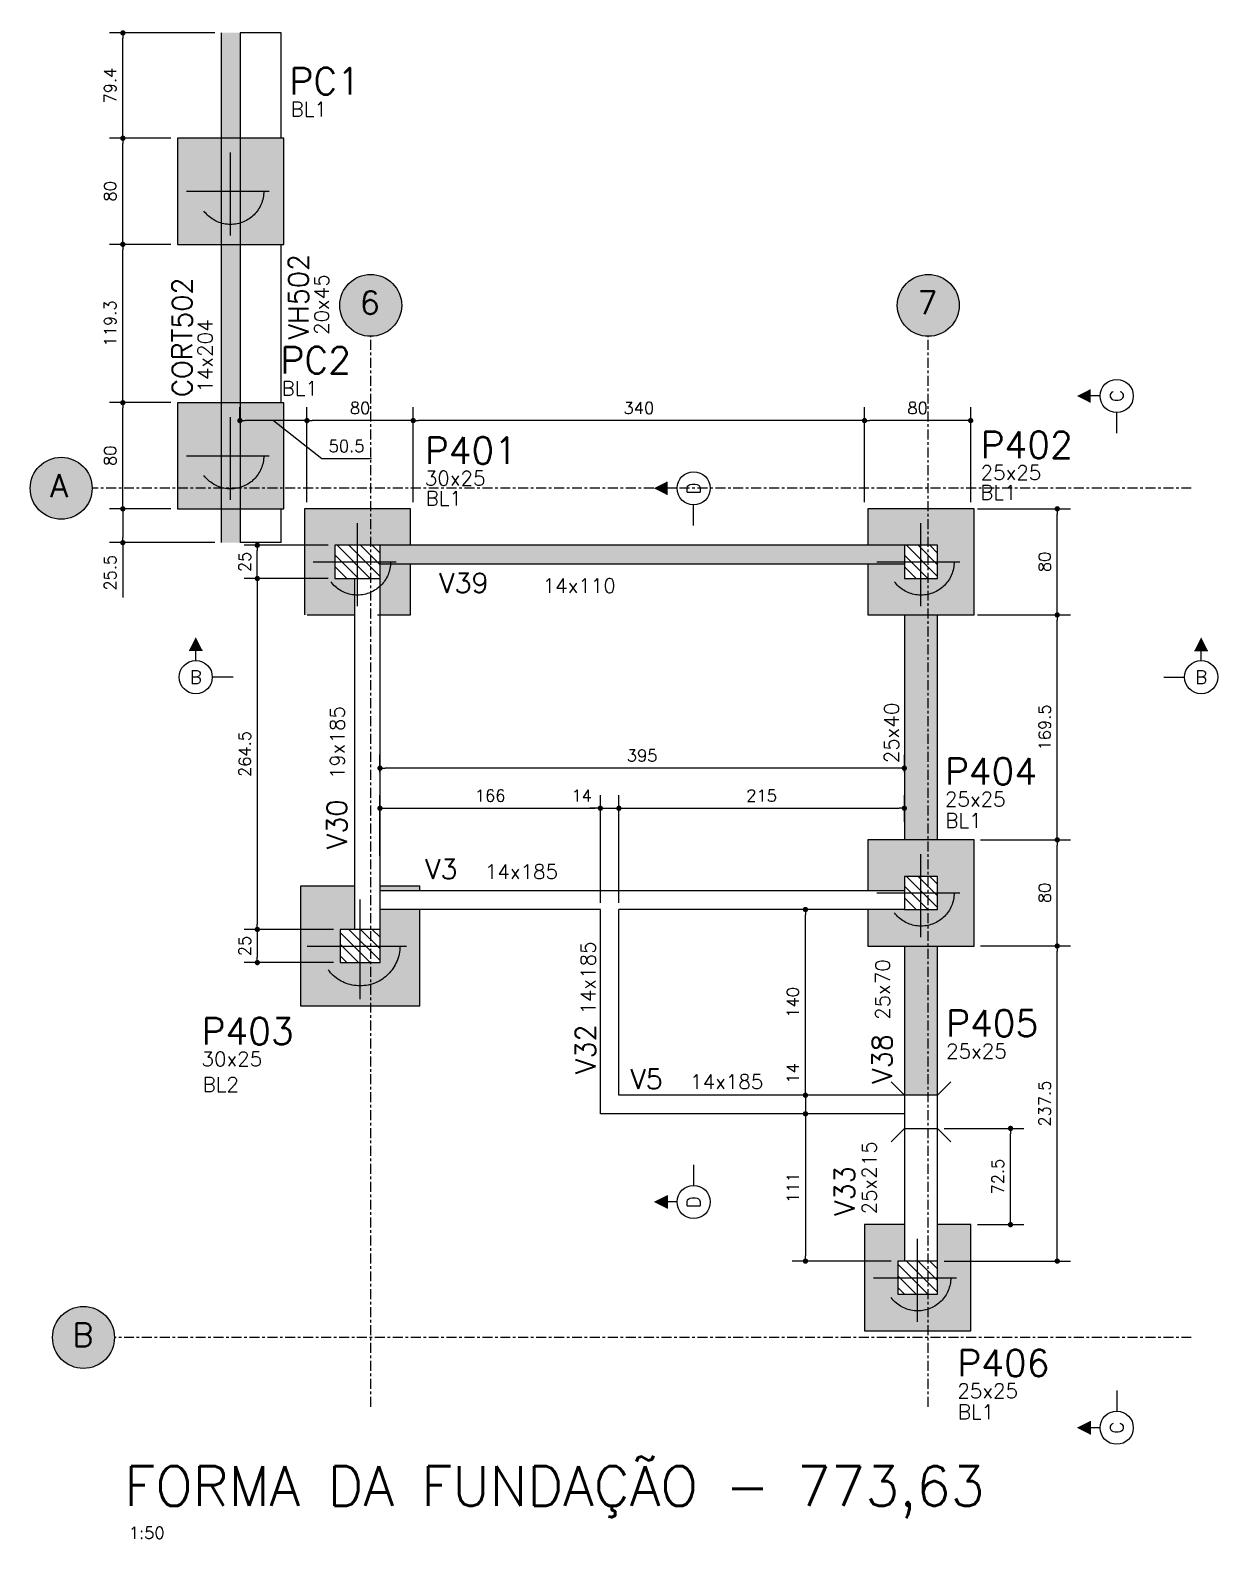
# Model space of a CAD drawing. Extents: x -39962 to 11287, y 23324 to 41277.
# Drawn here: x 10392 to 11287, y 24288 to 25425 of the extents above; entities that cross this region are included whole.
import ezdxf
from ezdxf.enums import TextEntityAlignment as Align

# ---------------------------------------------------------------- set-up
doc = ezdxf.new("R2010")
doc.units = 0
doc.header["$LTSCALE"] = 25
doc.header["$MEASUREMENT"] = 0
doc.linetypes.add('AXES', pattern=[0.54, 0.3, -0.08, 0.08, -0.08])
doc.linetypes.add('ESTILO_TQS_0002', pattern=[0.4, 0.1, -0.3])
doc.layers.get('0').update_dxf_attribs({"linetype": 'CONTINUOUS'})
doc.layers.get('Defpoints').update_dxf_attribs({"linetype": 'CONTINUOUS'})
for name, color, linetype in [('228', 2, 'CONTINUOUS'), ('BLOCO', 3, 'CONTINUOUS'), ('COTA', 1, 'CONTINUOUS'), ('EIXOS', 1, 'AXES'), ('ESTACA', 1, 'ESTILO_TQS_0002'), ('H2', 252, 'CONTINUOUS'), ('H3', 253, 'CONTINUOUS'), ('H4', 254, 'CONTINUOUS'), ('H5', 1, 'CONTINUOUS'), ('IND-EIXOS', 2, 'CONTINUOUS'), ('Linha_media', 4, 'CONTINUOUS'), ('ORELHA', 1, 'CONTINUOUS'), ('P-D', 2, 'CONTINUOUS'), ('P-N', 5, 'CONTINUOUS'), ('PENA_3', 3, 'CONTINUOUS'), ('PENA_5', 5, 'CONTINUOUS'), ('PIL-N', 4, 'CONTINUOUS'), ('T1', 2, 'CONTINUOUS'), ('T4', 6, 'CONTINUOUS'), ('TEXT-EIXOS', 3, 'CONTINUOUS'), ('VIG-D', 2, 'CONTINUOUS'), ('VIG-N', 4, 'CONTINUOUS'), ('VIGA', 3, 'CONTINUOUS')]:
    doc.layers.add(name, color=color, linetype=linetype)
doc.styles.add('COTA', font='romans.shx')
doc.styles.add('ROMANS', font='ROMANS')
doc.styles.get("Standard").update_dxf_attribs({"font": 'ROMANS.SHX'})
doc.styles.add('Texto1', font='romans.shx', dxfattribs={"height": 9})
doc.styles.add('Texto4', font='romans.shx', dxfattribs={"height": 30})
doc.dimstyles.new('forma', dxfattribs={"dimscale": 5, "dimtxt": 1.8, "dimasz": 0.8, "dimexe": 2, "dimexo": 1, "dimgap": 1, "dimtad": 1, "dimdec": 1, "dimzin": 9, "dimdsep": 46, "dimtxsty": 'COTA', "dimblk1": 'DOT', "dimblk2": 'DOT', "dimsah": 1, "dimcen": 0, "dimdle": 1, "dimclrd": 256, "dimclre": 256, "dimclrt": 2, "dimadec": 0, "dimazin": 0, "dimtfac": 1, "dimtdec": 0, "dimtmove": 0, "dimatfit": 3, "dimfxl": 1, "dimtolj": 1, "dimtzin": 0, "dimarcsym": 0})

# ---------------------------------------------------------------- blocks, each defined once
blk = doc.blocks.new('_EST50')
at = {"layer": 'ESTACA', "linetype": 'ESTILO_TQS_0002'}
for p, q in [((0, -1.333), (0, 1.333)), ((-1.333, 0), (1.333, 0))]:
    blk.add_line(p, q, dxfattribs=at)
blk.add_circle((0, 0), 1, dxfattribs=at)
blk = doc.blocks.new('_Dot')
at = {"color": 0, "linetype": 'ByBlock', "lineweight": -2}
blk.add_line((-0.5, 0), (-1, 0), dxfattribs=at)
at = {"color": 0, "linetype": 'ByBlock', "const_width": 0.5}
blk.add_lwpolyline([(-0.25, 0, 1), (0.25, 0, 1)], format="xyb", close=True, dxfattribs=at)
blk = doc.blocks.new('*D210')
at = {"layer": 'COTA', "lineweight": -2, "transparency": 16777216}
for p, q in [((11108, 24734.6), (11175.7, 24734.6)), ((11165.7, 24501.1), (11165.7, 24730.6)), ((11080.5, 24497.1), (11175.7, 24497.1))]:
    blk.add_line(p, q, dxfattribs=at)
at = {"layer": 'Defpoints', "color": 0, "transparency": 16777216}
for p in [(11103, 24734.6), (11165.7, 24734.6), (11075.5, 24497.1)]:
    blk.add_point(p, dxfattribs=at)
at = {"layer": 'COTA', "lineweight": -2, "transparency": 16777216, "xscale": 4, "yscale": 4, "zscale": 4}
for p, rotation in [((11165.7, 24734.6), 90), ((11165.7, 24497.1), 270)]:
    blk.add_blockref('_Dot', p, dxfattribs=dict(at, rotation=rotation))
at = {"layer": 'COTA', "color": 2, "transparency": 16777216, "insert": (11156.2, 24615.8), "char_height": 9, "attachment_point": 5, "rotation": 90, "style": 'COTA'}
blk.add_mtext('\\A1;237.5 ', dxfattribs=at)
blk = doc.blocks.new('*D211')
at = {"layer": 'COTA', "lineweight": -2, "transparency": 16777216}
for p, q in [((11108, 24814.6), (11175.7, 24814.6)), ((11165.7, 24738.6), (11165.7, 24810.6)), ((11108, 24734.6), (11175.7, 24734.6))]:
    blk.add_line(p, q, dxfattribs=at)
at = {"layer": 'Defpoints', "color": 0, "transparency": 16777216}
for p in [(11103, 24814.6), (11165.7, 24814.6), (11103, 24734.6)]:
    blk.add_point(p, dxfattribs=at)
at = {"layer": 'COTA', "lineweight": -2, "transparency": 16777216, "xscale": 4, "yscale": 4, "zscale": 4}
for p, rotation in [((11165.7, 24814.6), 90), ((11165.7, 24734.6), 270)]:
    blk.add_blockref('_Dot', p, dxfattribs=dict(at, rotation=rotation))
at = {"layer": 'COTA', "color": 2, "transparency": 16777216, "insert": (11156.2, 24774.6), "char_height": 9, "attachment_point": 5, "rotation": 90, "style": 'COTA'}
blk.add_mtext('\\A1;80 ', dxfattribs=at)
blk = doc.blocks.new('*D212')
at = {"layer": 'COTA', "lineweight": -2, "transparency": 16777216}
for p, q in [((11105.5, 24984.1), (11175.7, 24984.1)), ((11165.7, 24818.6), (11165.7, 24980.1)), ((11108, 24814.6), (11175.7, 24814.6))]:
    blk.add_line(p, q, dxfattribs=at)
at = {"layer": 'Defpoints', "color": 0, "transparency": 16777216}
for p in [(11100.5, 24984.1), (11165.7, 24984.1), (11103, 24814.6)]:
    blk.add_point(p, dxfattribs=at)
at = {"layer": 'COTA', "lineweight": -2, "transparency": 16777216, "xscale": 4, "yscale": 4, "zscale": 4}
for p, rotation in [((11165.7, 24984.1), 90), ((11165.7, 24814.6), 270)]:
    blk.add_blockref('_Dot', p, dxfattribs=dict(at, rotation=rotation))
at = {"layer": 'COTA', "color": 2, "transparency": 16777216, "insert": (11156.2, 24899.3), "char_height": 9, "attachment_point": 5, "rotation": 90, "style": 'COTA'}
blk.add_mtext('\\A1;169.5 ', dxfattribs=at)
blk = doc.blocks.new('*D213')
at = {"layer": 'COTA', "lineweight": -2, "transparency": 16777216}
for p, q in [((11105.5, 25064.1), (11175.7, 25064.1)), ((11165.7, 24988.1), (11165.7, 25060.1)), ((11105.5, 24984.1), (11175.7, 24984.1))]:
    blk.add_line(p, q, dxfattribs=at)
at = {"layer": 'Defpoints', "color": 0, "transparency": 16777216}
for p in [(11100.5, 25064.1), (11165.7, 25064.1), (11100.5, 24984.1)]:
    blk.add_point(p, dxfattribs=at)
at = {"layer": 'COTA', "lineweight": -2, "transparency": 16777216, "xscale": 4, "yscale": 4, "zscale": 4}
for p, rotation in [((11165.7, 25064.1), 90), ((11165.7, 24984.1), 270)]:
    blk.add_blockref('_Dot', p, dxfattribs=dict(at, rotation=rotation))
at = {"layer": 'COTA', "color": 2, "transparency": 16777216, "insert": (11156.2, 25024.1), "char_height": 9, "attachment_point": 5, "rotation": 90, "style": 'COTA'}
blk.add_mtext('\\A1;80 ', dxfattribs=at)
blk = doc.blocks.new('*D214')
at = {"layer": 'COTA', "lineweight": -2, "transparency": 16777216}
for p, q in [((11020.5, 25069.1), (11020.5, 25140.6)), ((11100.5, 25069.1), (11100.5, 25140.6)), ((11096.5, 25130.6), (11024.5, 25130.6))]:
    blk.add_line(p, q, dxfattribs=at)
at = {"layer": 'Defpoints', "color": 0, "transparency": 16777216}
for p in [(11020.5, 25130.6), (11020.5, 25064.1), (11100.5, 25064.1)]:
    blk.add_point(p, dxfattribs=at)
at = {"layer": 'COTA', "lineweight": -2, "transparency": 16777216, "xscale": 4, "yscale": 4, "zscale": 4, "rotation": 180}
blk.add_blockref('_Dot', (11020.5, 25130.6), dxfattribs=at)
at = {"layer": 'COTA', "lineweight": -2, "transparency": 16777216, "xscale": 4, "yscale": 4, "zscale": 4}
blk.add_blockref('_Dot', (11100.5, 25130.6), dxfattribs=at)
at = {"layer": 'COTA', "color": 2, "transparency": 16777216, "insert": (11060.5, 25140.1), "char_height": 9, "attachment_point": 5, "style": 'COTA'}
blk.add_mtext('\\A1;80 ', dxfattribs=at)
blk = doc.blocks.new('_EST60')
at = {"layer": 'ESTACA', "linetype": 'ESTILO_TQS_0002'}
for p, q in [((0, -1.333), (0, 1.333)), ((-1.333, 0), (1.333, 0))]:
    blk.add_line(p, q, dxfattribs=at)
blk.add_circle((0, 0), 1, dxfattribs=at)
blk = doc.blocks.new('seção_esq')
at = {"layer": 'Linha_media'}
for p, q in [((1, 4), (-1, 4)), ((0, 2.5), (0, 4)), ((5.62, 0), (2.5, 0))]:
    blk.add_line(p, q, dxfattribs=at)
blk.add_circle((0, 0), 2.5, dxfattribs=at)
blk.add_solid([(1, 4), (0, 6), (-1, 4)], dxfattribs=at)
blk = doc.blocks.new('seção_dir')
at = {"layer": 'Linha_media'}
for p, q in [((-1, 4), (1, 4)), ((0, 2.5), (0, 4)), ((-5.62, 0), (-2.5, 0))]:
    blk.add_line(p, q, dxfattribs=at)
blk.add_circle((0, 0), 2.5, dxfattribs=at)
blk.add_solid([(-1, 4), (0, 6), (1, 4)], dxfattribs=at)
blk = doc.blocks.new('atrib_seção')
at = {"layer": 'Linha_media', "style": 'ROMANS'}
blk.add_attdef('X', text='', height=2, dxfattribs=at).set_placement((0, 0), align=Align.MIDDLE)
blk = doc.blocks.new('*D26')
at = {"layer": 'COTA', "lineweight": -2, "transparency": 16777216}
for p, q in [((10680.5, 25069.1), (10680.5, 25140.6)), ((11020.5, 25069.1), (11020.5, 25140.6)), ((11016.5, 25130.6), (10684.5, 25130.6))]:
    blk.add_line(p, q, dxfattribs=at)
at = {"layer": 'Defpoints', "color": 0, "transparency": 16777216}
for p in [(10680.5, 25130.6), (10680.5, 25064.1), (11020.5, 25064.1)]:
    blk.add_point(p, dxfattribs=at)
at = {"layer": 'COTA', "lineweight": -2, "transparency": 16777216, "xscale": 4, "yscale": 4, "zscale": 4, "rotation": 180}
blk.add_blockref('_Dot', (10680.5, 25130.6), dxfattribs=at)
at = {"layer": 'COTA', "lineweight": -2, "transparency": 16777216, "xscale": 4, "yscale": 4, "zscale": 4}
blk.add_blockref('_Dot', (11020.5, 25130.6), dxfattribs=at)
at = {"layer": 'COTA', "color": 2, "transparency": 16777216, "insert": (10850.5, 25140.1), "char_height": 9, "attachment_point": 5, "style": 'COTA'}
blk.add_mtext('\\A1;340 ', dxfattribs=at)
blk = doc.blocks.new('*D27')
at = {"layer": 'COTA', "lineweight": -2, "transparency": 16777216}
for p, q in [((10600.5, 25069.1), (10600.5, 25140.6)), ((10680.5, 25069.1), (10680.5, 25140.6)), ((10676.5, 25130.6), (10604.5, 25130.6))]:
    blk.add_line(p, q, dxfattribs=at)
at = {"layer": 'Defpoints', "color": 0, "transparency": 16777216}
for p in [(10600.5, 25130.6), (10600.5, 25064.1), (10680.5, 25064.1)]:
    blk.add_point(p, dxfattribs=at)
at = {"layer": 'COTA', "lineweight": -2, "transparency": 16777216, "xscale": 4, "yscale": 4, "zscale": 4, "rotation": 180}
blk.add_blockref('_Dot', (10600.5, 25130.6), dxfattribs=at)
at = {"layer": 'COTA', "lineweight": -2, "transparency": 16777216, "xscale": 4, "yscale": 4, "zscale": 4}
blk.add_blockref('_Dot', (10680.5, 25130.6), dxfattribs=at)
at = {"layer": 'COTA', "color": 2, "transparency": 16777216, "insert": (10640.5, 25140.1), "char_height": 9, "attachment_point": 5, "style": 'COTA'}
blk.add_mtext('\\A1;80 ', dxfattribs=at)
blk = doc.blocks.new('*D28')
at = {"layer": 'COTA', "lineweight": -2, "transparency": 16777216}
for p, q in [((11080.5, 24597.1), (11140.5, 24597.1)), ((11130.5, 24528.6), (11130.5, 24593.1)), ((11105.5, 24524.6), (11140.5, 24524.6))]:
    blk.add_line(p, q, dxfattribs=at)
at = {"layer": 'Defpoints', "color": 0, "transparency": 16777216}
for p in [(11075.5, 24597.1), (11130.5, 24597.1), (11100.5, 24524.6)]:
    blk.add_point(p, dxfattribs=at)
at = {"layer": 'COTA', "lineweight": -2, "transparency": 16777216, "xscale": 4, "yscale": 4, "zscale": 4}
for p, rotation in [((11130.5, 24597.1), 90), ((11130.5, 24524.6), 270)]:
    blk.add_blockref('_Dot', p, dxfattribs=dict(at, rotation=rotation))
at = {"layer": 'COTA', "color": 2, "transparency": 16777216, "insert": (11121, 24560.8), "char_height": 9, "attachment_point": 5, "rotation": 90, "style": 'COTA'}
blk.add_mtext('\\A1;72.5 ', dxfattribs=at)
blk = doc.blocks.new('*D29')
at = {"layer": 'COTA', "lineweight": -2, "transparency": 16777216}
for p, q in [((10616.5, 25011.6), (10553.1, 25011.6)), ((10563.1, 25007.6), (10563.1, 24751.1)), ((10620.5, 24747.1), (10553.1, 24747.1))]:
    blk.add_line(p, q, dxfattribs=at)
at = {"layer": 'Defpoints', "color": 0, "transparency": 16777216}
for p in [(10621.5, 25011.6), (10563.1, 24747.1), (10625.5, 24747.1)]:
    blk.add_point(p, dxfattribs=at)
at = {"layer": 'COTA', "lineweight": -2, "transparency": 16777216, "xscale": 4, "yscale": 4, "zscale": 4}
for p, rotation in [((10563.1, 25011.6), 90), ((10563.1, 24747.1), 270)]:
    blk.add_blockref('_Dot', p, dxfattribs=dict(at, rotation=rotation))
at = {"layer": 'COTA', "color": 2, "transparency": 16777216, "insert": (10553.6, 24879.3), "char_height": 9, "attachment_point": 5, "rotation": 90, "style": 'COTA'}
blk.add_mtext('\\A1;264.5 ', dxfattribs=at)
blk = doc.blocks.new('*D30')
at = {"layer": 'COTA', "lineweight": -2, "transparency": 16777216}
for p, q in [((10620.5, 24747.1), (10553.1, 24747.1)), ((10563.1, 24743.1), (10563.1, 24726.1)), ((10620.5, 24722.1), (10553.1, 24722.1))]:
    blk.add_line(p, q, dxfattribs=at)
at = {"layer": 'Defpoints', "color": 0, "transparency": 16777216}
for p in [(10625.5, 24747.1), (10563.1, 24722.1), (10625.5, 24722.1)]:
    blk.add_point(p, dxfattribs=at)
at = {"layer": 'COTA', "lineweight": -2, "transparency": 16777216, "xscale": 4, "yscale": 4, "zscale": 4}
for p, rotation in [((10563.1, 24747.1), 90), ((10563.1, 24722.1), 270)]:
    blk.add_blockref('_Dot', p, dxfattribs=dict(at, rotation=rotation))
at = {"layer": 'COTA', "color": 2, "transparency": 16777216, "insert": (10553.6, 24734.6), "char_height": 9, "attachment_point": 5, "rotation": 90, "style": 'COTA'}
blk.add_mtext('\\A1;25 ', dxfattribs=at)
blk = doc.blocks.new('*D31')
at = {"layer": 'COTA', "lineweight": -2, "transparency": 16777216}
for p, q in [((10655.5, 24802.5), (10655.5, 24848.4)), ((10821.5, 24767.1), (10821.5, 24848.4)), ((10659.5, 24838.4), (10817.5, 24838.4))]:
    blk.add_line(p, q, dxfattribs=at)
at = {"layer": 'Defpoints', "color": 0, "transparency": 16777216}
for p in [(10821.5, 24838.4), (10655.5, 24797.5), (10821.5, 24762.1)]:
    blk.add_point(p, dxfattribs=at)
at = {"layer": 'COTA', "lineweight": -2, "transparency": 16777216, "xscale": 4, "yscale": 4, "zscale": 4, "rotation": 180}
blk.add_blockref('_Dot', (10655.5, 24838.4), dxfattribs=at)
at = {"layer": 'COTA', "lineweight": -2, "transparency": 16777216, "xscale": 4, "yscale": 4, "zscale": 4}
blk.add_blockref('_Dot', (10821.5, 24838.4), dxfattribs=at)
at = {"layer": 'COTA', "color": 2, "transparency": 16777216, "insert": (10738.5, 24847.9), "char_height": 9, "attachment_point": 5, "style": 'COTA'}
blk.add_mtext('\\A1;166 ', dxfattribs=at)
blk = doc.blocks.new('*D32')
at = {"layer": 'COTA', "lineweight": -2, "transparency": 16777216}
for p, q in [((10821.5, 24767.1), (10821.5, 24848.4)), ((10835.5, 24767.1), (10835.5, 24848.4)), ((10817.5, 24838.4), (10813.5, 24838.4)), ((10821.5, 24838.4), (10835.5, 24838.4)), ((10839.5, 24838.4), (10843.5, 24838.4))]:
    blk.add_line(p, q, dxfattribs=at)
at = {"layer": 'Defpoints', "color": 0, "transparency": 16777216}
for p in [(10835.5, 24838.4), (10821.5, 24762.1), (10835.5, 24762.1)]:
    blk.add_point(p, dxfattribs=at)
at = {"layer": 'COTA', "lineweight": -2, "transparency": 16777216, "xscale": 4, "yscale": 4, "zscale": 4}
blk.add_blockref('_Dot', (10821.5, 24838.4), dxfattribs=at)
at = {"layer": 'COTA', "lineweight": -2, "transparency": 16777216, "xscale": 4, "yscale": 4, "zscale": 4, "rotation": 180}
blk.add_blockref('_Dot', (10835.5, 24838.4), dxfattribs=at)
at = {"layer": 'COTA', "color": 2, "transparency": 16777216, "insert": (10807.4, 24847.9), "char_height": 9, "attachment_point": 5, "style": 'COTA'}
blk.add_mtext('\\A1;14 ', dxfattribs=at)
blk = doc.blocks.new('*D33')
at = {"layer": 'COTA', "lineweight": -2, "transparency": 16777216}
for p, q in [((10835.5, 24767.1), (10835.5, 24848.4)), ((11050.5, 24828.1), (11050.5, 24848.4)), ((10839.5, 24838.4), (11046.5, 24838.4))]:
    blk.add_line(p, q, dxfattribs=at)
at = {"layer": 'Defpoints', "color": 0, "transparency": 16777216}
for p in [(11050.5, 24838.4), (11050.5, 24823.1), (10835.5, 24762.1)]:
    blk.add_point(p, dxfattribs=at)
at = {"layer": 'COTA', "lineweight": -2, "transparency": 16777216, "xscale": 4, "yscale": 4, "zscale": 4, "rotation": 180}
blk.add_blockref('_Dot', (10835.5, 24838.4), dxfattribs=at)
at = {"layer": 'COTA', "lineweight": -2, "transparency": 16777216, "xscale": 4, "yscale": 4, "zscale": 4}
blk.add_blockref('_Dot', (11050.5, 24838.4), dxfattribs=at)
at = {"layer": 'COTA', "color": 2, "transparency": 16777216, "insert": (10943, 24847.9), "char_height": 9, "attachment_point": 5, "style": 'COTA'}
blk.add_mtext('\\A1;215 ', dxfattribs=at)
blk = doc.blocks.new('*D34')
at = {"layer": 'COTA', "lineweight": -2, "transparency": 16777216}
for p, q in [((10655.5, 24865.5), (10655.5, 24878.6)), ((11046.5, 24868.6), (10659.5, 24868.6)), ((11050.5, 24865.5), (11050.5, 24878.6))]:
    blk.add_line(p, q, dxfattribs=at)
at = {"layer": 'Defpoints', "color": 0, "transparency": 16777216}
for p in [(10655.5, 24868.6), (10655.5, 24860.5), (11050.5, 24860.5)]:
    blk.add_point(p, dxfattribs=at)
at = {"layer": 'COTA', "lineweight": -2, "transparency": 16777216, "xscale": 4, "yscale": 4, "zscale": 4, "rotation": 180}
blk.add_blockref('_Dot', (10655.5, 24868.6), dxfattribs=at)
at = {"layer": 'COTA', "lineweight": -2, "transparency": 16777216, "xscale": 4, "yscale": 4, "zscale": 4}
blk.add_blockref('_Dot', (11050.5, 24868.6), dxfattribs=at)
at = {"layer": 'COTA', "color": 2, "transparency": 16777216, "insert": (10853, 24878.1), "char_height": 9, "attachment_point": 5, "style": 'COTA'}
blk.add_mtext('\\A1;395 ', dxfattribs=at)
blk = doc.blocks.new('*D48')
at = {"layer": 'COTA', "lineweight": -2, "transparency": 16777216}
for p, q in [((10616.5, 25036.6), (10553.1, 25036.6)), ((10563.1, 25015.6), (10563.1, 25032.6)), ((10616.5, 25011.6), (10553.1, 25011.6))]:
    blk.add_line(p, q, dxfattribs=at)
at = {"layer": 'Defpoints', "color": 0, "transparency": 16777216}
for p in [(10563.1, 25036.6), (10621.5, 25036.6), (10621.5, 25011.6)]:
    blk.add_point(p, dxfattribs=at)
at = {"layer": 'COTA', "lineweight": -2, "transparency": 16777216, "xscale": 4, "yscale": 4, "zscale": 4}
for p, rotation in [((10563.1, 25036.6), 90), ((10563.1, 25011.6), 270)]:
    blk.add_blockref('_Dot', p, dxfattribs=dict(at, rotation=rotation))
at = {"layer": 'COTA', "color": 2, "transparency": 16777216, "insert": (10553.6, 25024.1), "char_height": 9, "attachment_point": 5, "rotation": 90, "style": 'COTA'}
blk.add_mtext('\\A1;25 ', dxfattribs=at)
blk = doc.blocks.new('*D49')
at = {"layer": 'COTA', "lineweight": -2, "transparency": 16777216}
for p, q in [((10972.3, 24762.1), (10966, 24762.1)), ((10976, 24626.1), (10976, 24758.1)), ((10972.3, 24622.1), (10966, 24622.1))]:
    blk.add_line(p, q, dxfattribs=at)
at = {"layer": 'Defpoints', "color": 0, "transparency": 16777216}
for p in [(10976, 24762.1), (10977.3, 24762.1), (10977.3, 24622.1)]:
    blk.add_point(p, dxfattribs=at)
at = {"layer": 'COTA', "lineweight": -2, "transparency": 16777216, "xscale": 4, "yscale": 4, "zscale": 4}
for p, rotation in [((10976, 24762.1), 90), ((10976, 24622.1), 270)]:
    blk.add_blockref('_Dot', p, dxfattribs=dict(at, rotation=rotation))
at = {"layer": 'COTA', "color": 2, "transparency": 16777216, "insert": (10966.5, 24692.1), "char_height": 9, "attachment_point": 5, "rotation": 90, "style": 'COTA'}
blk.add_mtext('\\A1;140 ', dxfattribs=at)
blk = doc.blocks.new('*D50')
at = {"layer": 'COTA', "lineweight": -2, "transparency": 16777216}
for p, q in [((10976, 24626.1), (10976, 24630.1)), ((10972.3, 24622.1), (10966, 24622.1)), ((10976, 24622.1), (10976, 24608.1)), ((10979.4, 24608.1), (10966, 24608.1)), ((10976, 24604.1), (10976, 24600.1))]:
    blk.add_line(p, q, dxfattribs=at)
at = {"layer": 'Defpoints', "color": 0, "transparency": 16777216}
for p in [(10977.3, 24622.1), (10976, 24608.1), (10984.4, 24608.1)]:
    blk.add_point(p, dxfattribs=at)
at = {"layer": 'COTA', "lineweight": -2, "transparency": 16777216, "xscale": 4, "yscale": 4, "zscale": 4}
for p, rotation in [((10976, 24622.1), 270), ((10976, 24608.1), 90)]:
    blk.add_blockref('_Dot', p, dxfattribs=dict(at, rotation=rotation))
at = {"layer": 'COTA', "color": 2, "transparency": 16777216, "insert": (10966.5, 24638.7), "char_height": 9, "attachment_point": 5, "rotation": 90, "style": 'COTA'}
blk.add_mtext('\\A1;14 ', dxfattribs=at)
blk = doc.blocks.new('*D51')
at = {"layer": 'COTA', "lineweight": -2, "transparency": 16777216}
for p, q in [((10979.4, 24608.1), (10966, 24608.1)), ((10976, 24604.1), (10976, 24501.1)), ((11040.5, 24497.1), (10966, 24497.1))]:
    blk.add_line(p, q, dxfattribs=at)
at = {"layer": 'Defpoints', "color": 0, "transparency": 16777216}
for p in [(10984.4, 24608.1), (10976, 24497.1), (11045.5, 24497.1)]:
    blk.add_point(p, dxfattribs=at)
at = {"layer": 'COTA', "lineweight": -2, "transparency": 16777216, "xscale": 4, "yscale": 4, "zscale": 4}
for p, rotation in [((10976, 24608.1), 90), ((10976, 24497.1), 270)]:
    blk.add_blockref('_Dot', p, dxfattribs=dict(at, rotation=rotation))
at = {"layer": 'COTA', "color": 2, "transparency": 16777216, "insert": (10966.5, 24552.6), "char_height": 9, "attachment_point": 5, "rotation": 90, "style": 'COTA'}
blk.add_mtext('\\A1;111 ', dxfattribs=at)
blk = doc.blocks.new('*D300')
at = {"layer": 'COTA', "lineweight": -2, "transparency": 16777216}
for p, q in [((10550, 25128.9), (10550, 25140.6)), ((10600.5, 25069.1), (10600.5, 25140.6)), ((10596.5, 25130.6), (10554, 25130.6)), ((10575.3, 25130.6), (10611.6, 25101.9)), ((10611.6, 25101.9), (10649, 25101.9))]:
    blk.add_line(p, q, dxfattribs=at)
at = {"layer": 'Defpoints', "color": 0, "transparency": 16777216}
for p in [(10550, 25130.6), (10550, 25123.9), (10600.5, 25064.1)]:
    blk.add_point(p, dxfattribs=at)
at = {"layer": 'COTA', "lineweight": -2, "transparency": 16777216, "xscale": 4, "yscale": 4, "zscale": 4, "rotation": 180}
blk.add_blockref('_Dot', (10550, 25130.6), dxfattribs=at)
at = {"layer": 'COTA', "lineweight": -2, "transparency": 16777216, "xscale": 4, "yscale": 4, "zscale": 4}
blk.add_blockref('_Dot', (10600.5, 25130.6), dxfattribs=at)
at = {"layer": 'COTA', "color": 2, "transparency": 16777216, "insert": (10630.3, 25111.4), "char_height": 9, "attachment_point": 5, "style": 'COTA'}
blk.add_mtext('\\A1;50.5 ', dxfattribs=at)
blk = doc.blocks.new('*D301')
at = {"layer": 'COTA', "lineweight": -2, "transparency": 16777216}
for p, q in [((10497.9, 25064.1), (10451.8, 25064.1)), ((10461.8, 25060.1), (10461.8, 25042.6)), ((10531, 25038.6), (10451.8, 25038.6)), ((10461.8, 25038.6), (10461.8, 24997.2))]:
    blk.add_line(p, q, dxfattribs=at)
at = {"layer": 'Defpoints', "color": 0, "transparency": 16777216}
for p in [(10461.8, 25064.1), (10502.9, 25064.1), (10536, 25038.6)]:
    blk.add_point(p, dxfattribs=at)
at = {"layer": 'COTA', "lineweight": -2, "transparency": 16777216, "xscale": 4, "yscale": 4, "zscale": 4}
for p, rotation in [((10461.8, 25064.1), 90), ((10461.8, 25038.6), 270)]:
    blk.add_blockref('_Dot', p, dxfattribs=dict(at, rotation=rotation))
at = {"layer": 'COTA', "color": 2, "transparency": 16777216, "insert": (10452.3, 25015.9), "char_height": 9, "attachment_point": 5, "rotation": 90, "style": 'COTA'}
blk.add_mtext('\\A1;25.5 ', dxfattribs=at)
blk = doc.blocks.new('*D302')
at = {"layer": 'COTA', "lineweight": -2, "transparency": 16777216}
for p, q in [((10497.9, 25144.1), (10451.8, 25144.1)), ((10461.8, 25068.1), (10461.8, 25140.1)), ((10497.9, 25064.1), (10451.8, 25064.1))]:
    blk.add_line(p, q, dxfattribs=at)
at = {"layer": 'Defpoints', "color": 0, "transparency": 16777216}
for p in [(10461.8, 25144.1), (10502.9, 25144.1), (10502.9, 25064.1)]:
    blk.add_point(p, dxfattribs=at)
at = {"layer": 'COTA', "lineweight": -2, "transparency": 16777216, "xscale": 4, "yscale": 4, "zscale": 4}
for p, rotation in [((10461.8, 25144.1), 90), ((10461.8, 25064.1), 270)]:
    blk.add_blockref('_Dot', p, dxfattribs=dict(at, rotation=rotation))
at = {"layer": 'COTA', "color": 2, "transparency": 16777216, "insert": (10452.3, 25104.1), "char_height": 9, "attachment_point": 5, "rotation": 90, "style": 'COTA'}
blk.add_mtext('\\A1;80 ', dxfattribs=at)
blk = doc.blocks.new('*D303')
at = {"layer": 'COTA', "lineweight": -2, "transparency": 16777216}
for p, q in [((10497.9, 25263.4), (10451.8, 25263.4)), ((10461.8, 25148.1), (10461.8, 25259.4)), ((10497.9, 25144.1), (10451.8, 25144.1))]:
    blk.add_line(p, q, dxfattribs=at)
at = {"layer": 'Defpoints', "color": 0, "transparency": 16777216}
for p in [(10461.8, 25263.4), (10502.9, 25263.4), (10502.9, 25144.1)]:
    blk.add_point(p, dxfattribs=at)
at = {"layer": 'COTA', "lineweight": -2, "transparency": 16777216, "xscale": 4, "yscale": 4, "zscale": 4}
for p, rotation in [((10461.8, 25263.4), 90), ((10461.8, 25144.1), 270)]:
    blk.add_blockref('_Dot', p, dxfattribs=dict(at, rotation=rotation))
at = {"layer": 'COTA', "color": 2, "transparency": 16777216, "insert": (10452.3, 25203.8), "char_height": 9, "attachment_point": 5, "rotation": 90, "style": 'COTA'}
blk.add_mtext('\\A1;119.3 ', dxfattribs=at)
blk = doc.blocks.new('*D304')
at = {"layer": 'COTA', "lineweight": -2, "transparency": 16777216}
for p, q in [((10497.9, 25343.4), (10451.8, 25343.4)), ((10461.8, 25267.4), (10461.8, 25339.4)), ((10497.9, 25263.4), (10451.8, 25263.4))]:
    blk.add_line(p, q, dxfattribs=at)
at = {"layer": 'Defpoints', "color": 0, "transparency": 16777216}
for p in [(10461.8, 25343.4), (10502.9, 25343.4), (10502.9, 25263.4)]:
    blk.add_point(p, dxfattribs=at)
at = {"layer": 'COTA', "lineweight": -2, "transparency": 16777216, "xscale": 4, "yscale": 4, "zscale": 4}
for p, rotation in [((10461.8, 25343.4), 90), ((10461.8, 25263.4), 270)]:
    blk.add_blockref('_Dot', p, dxfattribs=dict(at, rotation=rotation))
at = {"layer": 'COTA', "color": 2, "transparency": 16777216, "insert": (10452.3, 25303.4), "char_height": 9, "attachment_point": 5, "rotation": 90, "style": 'COTA'}
blk.add_mtext('\\A1;80 ', dxfattribs=at)
blk = doc.blocks.new('*D305')
at = {"layer": 'COTA', "lineweight": -2, "transparency": 16777216}
for p, q in [((10531, 25422.8), (10451.8, 25422.8)), ((10461.8, 25347.4), (10461.8, 25418.8)), ((10497.9, 25343.4), (10451.8, 25343.4))]:
    blk.add_line(p, q, dxfattribs=at)
at = {"layer": 'Defpoints', "color": 0, "transparency": 16777216}
for p in [(10461.8, 25422.8), (10536, 25422.8), (10502.9, 25343.4)]:
    blk.add_point(p, dxfattribs=at)
at = {"layer": 'COTA', "lineweight": -2, "transparency": 16777216, "xscale": 4, "yscale": 4, "zscale": 4}
for p, rotation in [((10461.8, 25422.8), 90), ((10461.8, 25343.4), 270)]:
    blk.add_blockref('_Dot', p, dxfattribs=dict(at, rotation=rotation))
at = {"layer": 'COTA', "color": 2, "transparency": 16777216, "insert": (10452.3, 25383.1), "char_height": 9, "attachment_point": 5, "rotation": 90, "style": 'COTA'}
blk.add_mtext('\\A1;79.4 ', dxfattribs=at)

msp = doc.modelspace()

# ---------------------------------------------------------------- hatches: boundary and pattern name
at = {"layer": 'H2'}
msp.add_hatch(color=256, dxfattribs=at).paths.add_polyline_path([(10550.05, 25422.84), (10536.05, 25422.84), (10536.05, 25038.59), (10550.05, 25038.59)])
at = {"layer": 'H3'}
msp.add_hatch(color=256, dxfattribs=at).paths.add_polyline_path([(10655.52, 25036.59), (11050.52, 25036.59), (11050.52, 25022.59), (10655.52, 25022.59)])
at = {"layer": 'H4'}
for points in [[(10536.05, 25343.43), (10502.95, 25343.43), (10502.95, 25263.43), (10536.05, 25263.43)], [(10582.95, 25343.43), (10550.05, 25343.43), (10550.05, 25263.43), (10582.95, 25263.43)], [(10536.05, 25144.09), (10502.95, 25144.09), (10502.95, 25064.09), (10536.05, 25064.09)], [(10582.95, 25144.09), (10550.05, 25144.09), (10550.05, 25064.09), (10582.95, 25064.09)], [(10636.52, 24984.09), (10636.52, 25011.59), (10621.52, 25011.59), (10621.52, 25036.59), (10653.52, 25036.59), (10678.52, 25036.59), (10678.52, 25064.09), (10598.52, 25064.09), (10598.52, 24984.09)], [(11103.02, 25064.09), (11023.02, 25064.09), (11023.02, 25036.59), (11050.52, 25036.59), (11075.52, 25036.59), (11075.52, 25011.59), (11050.52, 25011.59), (11050.52, 25022.59), (11023.02, 25022.59), (11023.02, 24984.09), (11103.02, 24984.09)], [(10678.52, 25022.59), (10655.52, 25022.59), (10655.52, 25011.59), (10655.52, 24984.09), (10678.52, 24984.09)], [(11050.52, 24814.59), (11075.52, 24814.59), (11075.52, 24984.09), (11050.52, 24984.09)], [(11103.02, 24814.59), (11023.02, 24814.59), (11023.02, 24776.09), (11050.52, 24776.09), (11050.52, 24787.09), (11075.52, 24787.09), (11075.52, 24762.09), (11050.52, 24762.09), (11023.02, 24762.09), (11023.02, 24734.59), (11103.02, 24734.59)], [(10685.52, 24762.09), (10655.52, 24762.09), (10655.52, 24747.09), (10655.52, 24722.09), (10625.52, 24722.09), (10625.52, 24747.09), (10636.52, 24747.09), (10636.52, 24779.59), (10595.52, 24779.59), (10595.52, 24689.59), (10685.52, 24689.59)], [(10685.52, 24779.59), (10655.52, 24779.59), (10655.52, 24776.09), (10685.52, 24776.09)], [(11050.52, 24622.09), (11075.52, 24622.09), (11075.52, 24734.59), (11050.52, 24734.59)], [(11100.52, 24524.59), (11075.52, 24524.59), (11075.52, 24497.09), (11075.52, 24472.09), (11045.52, 24472.09), (11045.52, 24497.09), (11050.52, 24497.09), (11050.52, 24524.59), (11020.52, 24524.59), (11020.52, 24444.59), (11100.52, 24444.59)]]:
    msp.add_hatch(color=256, dxfattribs=at).paths.add_polyline_path(points)
h = msp.add_hatch(color=256, dxfattribs=at)
edge = h.paths.add_edge_path()
edge.add_arc((10648.52, 25217.44), 23.33, 0, 360)
h = msp.add_hatch(color=256, dxfattribs=at)
edge = h.paths.add_edge_path()
edge.add_arc((11068.52, 25217.44), 23.33, 0, 360)
h = msp.add_hatch(color=256, dxfattribs=at)
edge = h.paths.add_edge_path()
edge.add_arc((10415.33, 25079.59), 23.33, 0, 360)
h = msp.add_hatch(color=256, dxfattribs=at)
edge = h.paths.add_edge_path()
edge.add_arc((10432.15, 24439.56), 23.33, 0, 360)
at = {"layer": 'H5'}
h = msp.add_hatch(dxfattribs=at)
h.set_pattern_fill('ANSI31', color=256, scale=50, angle=90, style=0)
h.set_pattern_definition([(135, (34328.1114, 23411.078), (-4.4194174, -4.4194174), [])])
h.paths.add_polyline_path([(10655.52, 25011.59), (10655.52, 25036.59), (10621.52, 25036.59), (10621.52, 25011.59)])
h = msp.add_hatch(dxfattribs=at)
h.set_pattern_fill('ANSI31', color=256, scale=50, angle=90, style=0)
h.set_pattern_definition([(135, (34748.1114, 23411.078), (-4.4194174, -4.4194174), [])])
h.paths.add_polyline_path([(11075.52, 25011.59), (11075.52, 25036.59), (11050.52, 25036.59), (11050.52, 25011.59)])
h = msp.add_hatch(dxfattribs=at)
h.set_pattern_fill('ANSI31', color=256, scale=50, angle=90, style=0)
h.set_pattern_definition([(135, (34748.1114, 23161.578), (-4.4194174, -4.4194174), [])])
h.paths.add_polyline_path([(11075.52, 24762.09), (11075.52, 24787.09), (11050.52, 24787.09), (11050.52, 24762.09)])
h = msp.add_hatch(dxfattribs=at)
h.set_pattern_fill('ANSI31', color=256, scale=50, angle=90, style=0)
h.set_pattern_definition([(135, (34328.1114, 23121.578), (-4.4194174, -4.4194174), [])])
h.paths.add_polyline_path([(10655.52, 24722.09), (10655.52, 24747.09), (10625.52, 24747.09), (10625.52, 24722.09)])
h = msp.add_hatch(dxfattribs=at)
h.set_pattern_fill('ANSI31', color=256, scale=50, angle=90, style=0)
h.set_pattern_definition([(135, (34748.1114, 22871.578), (-4.4194174, -4.4194174), [])])
h.paths.add_polyline_path([(11075.52, 24472.09), (11075.52, 24497.09), (11045.52, 24497.09), (11045.52, 24472.09)])

# ---------------------------------------------------------------- linework, layer by layer
at = {"layer": 'BLOCO', "linetype": 'Continuous'}
for points in [[(10502.95, 25263.43), (10582.95, 25263.43), (10582.95, 25343.43), (10502.95, 25343.43)], [(10502.95, 25343.43), (10502.95, 25343.43), (10502.95, 25263.43)], [(10502.95, 25064.09), (10582.95, 25064.09), (10582.95, 25144.09), (10502.95, 25144.09)], [(10502.95, 25144.09), (10502.95, 25144.09), (10502.95, 25064.09)], [(10678.52, 25036.59), (10678.52, 25064.09), (10598.52, 25064.09), (10598.52, 24984.09)], [(11023.02, 24984.09), (11103.02, 24984.09), (11103.02, 25064.09), (11023.02, 25064.09), (11023.02, 25036.59)], [(10653.52, 24984.09), (10678.52, 24984.09), (10678.52, 25022.59)], [(11023.02, 25022.59), (11023.02, 24984.09)], [(10600.52, 24984.09), (10636.52, 24984.09)], [(11023.02, 24734.59), (11103.02, 24734.59), (11103.02, 24814.59), (11023.02, 24814.59), (11023.02, 24776.09)], [(10636.52, 24779.59), (10595.52, 24779.59), (10595.52, 24689.59)], [(10685.52, 24776.09), (10685.52, 24779.59), (10655.52, 24779.59)], [(10595.52, 24689.59), (10685.52, 24689.59), (10685.52, 24762.09)], [(11023.02, 24762.09), (11023.02, 24734.59)], [(11020.52, 24444.59), (11100.52, 24444.59), (11100.52, 24524.59), (11075.52, 24524.59)], [(11050.52, 24524.59), (11020.52, 24524.59), (11020.52, 24444.59)]]:
    msp.add_lwpolyline(points, dxfattribs=at)
at = {"layer": 'EIXOS', "color": 244, "true_color": 0x991b1e}
for p, q in [((10648.52, 24387.38), (10648.52, 25194.11)), ((11068.52, 24387.38), (11068.52, 25194.11)), ((11266.68, 25079.59), (10438.67, 25079.59)), ((11266.68, 24439.59), (10455.49, 24439.59))]:
    msp.add_line(p, q, dxfattribs=at)
at = {"layer": 'IND-EIXOS'}
for centre in [(10648.52, 25217.44), (11068.52, 25217.44), (10415.33, 25079.59), (10432.15, 24439.56)]:
    msp.add_circle(centre, 23.33, dxfattribs=at)
at = {"layer": 'ORELHA', "linetype": 'Continuous'}
for points in [[(11050.52, 24622.13), (11040.52, 24632.13)], [(11075.52, 24622.13), (11085.52, 24632.13)], [(11050.52, 24597.09), (11040.52, 24587.09)], [(11075.52, 24597.09), (11085.52, 24587.09)]]:
    msp.add_lwpolyline(points, dxfattribs=at)
at = {"layer": 'P-N', "linetype": 'Continuous'}
for points in [[(10655.52, 25011.59), (10655.52, 25036.59), (10621.52, 25036.59), (10621.52, 25011.59), (10655.52, 25011.59)], [(11075.52, 25011.59), (11075.52, 25036.59), (11050.52, 25036.59), (11050.52, 25011.59), (11075.52, 25011.59)], [(11075.52, 24762.09), (11075.52, 24787.09), (11050.52, 24787.09), (11050.52, 24762.09), (11075.52, 24762.09)], [(10655.52, 24722.09), (10655.52, 24747.09), (10625.52, 24747.09), (10625.52, 24722.09), (10655.52, 24722.09)], [(11075.52, 24597.09), (11075.52, 24622.09), (11050.52, 24622.09), (11050.52, 24597.09), (11075.52, 24597.09)], [(11075.52, 24472.09), (11075.52, 24497.09), (11045.52, 24497.09), (11045.52, 24472.09), (11075.52, 24472.09)]]:
    msp.add_lwpolyline(points, dxfattribs=at)
at = {"layer": 'PENA_3'}
for p, q in [((10581.05, 25422.84), (10550.05, 25422.84)), ((10581.05, 25343.43), (10581.05, 25422.84)), ((10581.05, 25144.09), (10581.05, 25263.43)), ((10581.05, 25038.59), (10581.05, 25064.09)), ((10581.05, 25038.59), (10550.05, 25038.59))]:
    msp.add_line(p, q, dxfattribs=at)
at = {"layer": 'PENA_5'}
for p, q in [((10536.05, 25038.59), (10536.05, 25422.84)), ((10550.05, 25422.84), (10550.05, 25038.59))]:
    msp.add_line(p, q, dxfattribs=at)
at = {"layer": 'VIGA'}
for p, q in [((11050.52, 25036.59), (10655.52, 25036.59)), ((10655.52, 25022.59), (11050.52, 25022.59)), ((10636.52, 24747.09), (10636.52, 25011.59)), ((10655.52, 24747.09), (10655.52, 25011.59)), ((11050.52, 24984.09), (11050.52, 24814.59)), ((11075.52, 24814.59), (11075.52, 24984.09)), ((11050.52, 24776.09), (10655.52, 24776.09)), ((10821.52, 24762.09), (10655.52, 24762.09)), ((10821.52, 24608.09), (10821.52, 24762.09)), ((11050.52, 24762.09), (10835.52, 24762.09)), ((10835.52, 24622.09), (10835.52, 24762.09)), ((11050.52, 24734.59), (11050.52, 24497.09)), ((11075.52, 24497.09), (11075.52, 24734.59)), ((11050.52, 24622.09), (10835.52, 24622.09)), ((11050.52, 24608.09), (10821.52, 24608.09))]:
    msp.add_line(p, q, dxfattribs=at)

# ---------------------------------------------------------------- block references
at = {"layer": '228', "linetype": 'Continuous'}
for name, p, xscale, yscale in [('_EST50', (10542.95, 25303.43), 25, 25), ('_EST50', (10542.95, 25104.09), 25, 25), ('_EST50', (10638.52, 25024.09), 25, 25), ('_EST50', (11063.02, 25024.09), 25, 25), ('_EST50', (11063.02, 24774.59), 25, 25), ('_EST60', (10640.52, 24734.59), 30, 30), ('_EST50', (11060.52, 24484.59), 25, 25)]:
    msp.add_blockref(name, p, dxfattribs=dict(at, xscale=xscale, yscale=yscale))
at = {"layer": 'VIGA', "xscale": 5, "yscale": 5, "zscale": 5, "rotation": 90}
for name, p in [('seção_dir', (11210.49, 25149.14)), ('seção_dir', (10891.78, 25079.55)), ('seção_esq', (10891.78, 24541.67)), ('seção_esq', (11210.49, 24371.52))]:
    msp.add_blockref(name, p, dxfattribs=at)
for p, values in [((11210.49, 25149.14), {'X': 'C'}), ((10891.78, 25079.55), {'X': 'D'}), ((10891.78, 24541.67), {'X': 'D'}), ((11210.49, 24371.52), {'X': 'C'})]:
    msp.add_blockref('atrib_seção', p, dxfattribs=at).add_auto_attribs(values)
at = {"layer": 'VIGA', "xscale": 5, "yscale": 5, "zscale": 5}
for name, p in [('seção_esq', (10516.7, 24937.27)), ('seção_dir', (11274.15, 24937.27))]:
    msp.add_blockref(name, p, dxfattribs=at)
for p in [(10516.7, 24937.27), (11274.15, 24937.27)]:
    msp.add_blockref('atrib_seção', p, dxfattribs=at).add_auto_attribs({'X': 'B'})

# ---------------------------------------------------------------- texts
at = {"layer": 'P-D', "linetype": 'Continuous'}
for s, p in [('BL1', (10588.13, 25359.76)), ('BL1', (10581.33, 25149.42)), ('25x25', (11107.96, 25085.88)), ('30x25', (10689.26, 25081.61)), ('BL1', (10689.91, 25066.49)), ('BL1', (11107.63, 25070.97)), ('25x25', (11081.07, 24839.78)), ('BL1', (11081.39, 24823.6)), ('30x25', (10521.03, 24643.93)), ('25x25', (11081.94, 24649.84)), ('BL2', (10521.89, 24624.71)), ('25x25', (11090.41, 24393.77)), ('BL1', (11090.73, 24377.96))]:
    msp.add_text(s, height=11, dxfattribs=at).set_placement(p)
at = {"layer": 'PIL-N', "linetype": 'Continuous'}
for s, p in [('PC1', (10587.27, 25376.44)), ('PC2', (10580.47, 25166.11)), ('P401', (10689.26, 25098.11)), ('P402', (11107.96, 25102.38)), ('P404', (11081.07, 24856.28)), ('P405', (11081.94, 24666.34)), ('P403', (10521.03, 24660.43)), ('P406', (11090.41, 24410.27))]:
    msp.add_text(s, height=20, dxfattribs=at).set_placement(p)
at = {"layer": 'T1', "style": 'Texto1'}
msp.add_text('1:50', height=9, dxfattribs=at).set_placement((10466.27, 24287.79))
at = {"layer": 'T4', "style": 'Texto4'}
msp.add_text('FORMA DA FUNDAÇÃO - 773,63', height=30, dxfattribs=at).set_placement((10463.04, 24312.58))
at = {"layer": 'TEXT-EIXOS'}
for s, p in [('6', (10640.35, 25210.68)), ('7', (11060.35, 25210.68)), ('A', (10407.17, 25072.83)), ('B', (10423.99, 24432.8))]:
    msp.add_text(s, height=17.5, dxfattribs=at).set_placement(p)
at = {"layer": 'VIG-D', "linetype": 'Continuous'}
for s, p in [('20x45', (10617.05, 25195.16)), ('14x204', (10529.36, 25151.73)), ('19x185', (10628.87, 24860.32)), ('25x40', (11046.43, 24872.33)), ('14x185', (10817.77, 24682.94)), ('25x70', (11039.67, 24678.94)), ('25x215', (11029.61, 24532.26))]:
    msp.add_text(s, height=11, rotation=90, dxfattribs=at).set_placement(p)
for s, p in [('14x110', (10777.99, 25000.69)), ('14x185', (10734.47, 24785.13)), ('14x185', (10889.11, 24626.84))]:
    msp.add_text(s, height=11, dxfattribs=at).set_placement(p)
at = {"layer": 'VIG-N', "linetype": 'Continuous'}
for s, p in [('VH502', (10601.63, 25191.86)), ('CORT502', (10513.94, 25148.43)), ('V30', (10630.41, 24807.69)), ('V32', (10817.77, 24638.19)), ('V38', (11041.19, 24630.89)), ('V33', (11012.91, 24531.34))]:
    msp.add_text(s, height=15, rotation=90, dxfattribs=at).set_placement(p)
for s, p in [('V39', (10700.06, 25000.69)), ('V3', (10689.47, 24785.13)), ('V5', (10844.11, 24626.84))]:
    msp.add_text(s, height=15, dxfattribs=at).set_placement(p)

# ---------------------------------------------------------------- dimensions: what is measured, and where the dimension line sits
at = {"layer": 'COTA'}
for base, p1, p2, override, picture, middle in [((10461.83, 25422.84), (10502.95, 25343.43), (10536.05, 25422.84), {"dimpost": ' ', "dimtmove": 1}, '*D305', (10452.33, 25383.14)), ((10461.83, 25343.43), (10502.95, 25263.43), (10502.95, 25343.43), {"dimpost": ' ', "dimtmove": 1}, '*D304', (10452.33, 25303.43)), ((10461.83, 25263.43), (10502.95, 25144.09), (10502.95, 25263.43), {"dimpost": ' ', "dimtmove": 1}, '*D303', (10452.33, 25203.76)), ((10461.83, 25144.09), (10502.95, 25064.09), (10502.95, 25144.09), {"dimpost": ' ', "dimtmove": 1}, '*D302', (10452.33, 25104.09)), ((11165.73, 25064.09), (11100.52, 24984.09), (11100.52, 25064.09), {"dimpost": ' ', "dimtmove": 1}, '*D213', (11156.23, 25024.09)), ((10563.06, 25036.59), (10621.52, 25011.59), (10621.52, 25036.59), {"dimpost": ' ', "dimtmove": 1}, '*D48', (10553.56, 25024.09)), ((10563.06, 24747.09), (10621.52, 25011.59), (10625.52, 24747.09), {"dimpost": ' '}, '*D29', (10553.56, 24879.34)), ((11165.73, 24984.09), (11103.02, 24814.59), (11100.52, 24984.09), {"dimpost": ' ', "dimtmove": 1}, '*D212', (11156.23, 24899.34)), ((11165.73, 24814.59), (11103.02, 24734.59), (11103.02, 24814.59), {"dimpost": ' ', "dimtmove": 1}, '*D211', (11156.23, 24774.59)), ((10976.01, 24762.09), (10977.29, 24622.09), (10977.29, 24762.09), {"dimpost": ' '}, '*D49', (10966.51, 24692.09)), ((10563.06, 24722.09), (10625.52, 24747.09), (10625.52, 24722.09), {"dimpost": ' ', "dimtmove": 1}, '*D30', (10553.56, 24734.59)), ((11165.73, 24734.59), (11075.52, 24497.09), (11103.02, 24734.59), {"dimpost": ' ', "dimtmove": 1}, '*D210', (11156.23, 24615.84)), ((10976.01, 24497.09), (10984.35, 24608.09), (11045.52, 24497.09), {"dimpost": ' ', "dimtmove": 1}, '*D51', (10966.51, 24552.59)), ((11130.51, 24597.09), (11100.52, 24524.59), (11075.52, 24597.09), {"dimpost": ' '}, '*D28', (11121.01, 24560.84))]:
    dim = msp.add_linear_dim(base=base, p1=p1, p2=p2, angle=90, dimstyle='forma', override=override, dxfattribs=at)
    dim.commit()
    dim.dimension.update_dxf_attribs({"geometry": picture, "text_midpoint": middle})
for base, p1, p2, picture, middle in [((10550.05, 25130.64), (10600.52, 25064.09), (10550.05, 25123.85), '*D300', (10616.56, 25101.93)), ((10835.52, 24838.44), (10821.52, 24762.09), (10835.52, 24762.09), '*D32', (10807.4, 24838.44))]:
    dim = msp.add_linear_dim(base=base, p1=p1, p2=p2, dimstyle='forma', override={"dimpost": ' ', "dimtmove": 1}, dxfattribs=at)
    dim.commit()
    dim.dimension.update_dxf_attribs({"geometry": picture, "text_midpoint": middle, "dimtype": 128})
for base, p1, p2, override, picture, middle in [((10600.52, 25130.64), (10680.52, 25064.09), (10600.52, 25064.09), {"dimpost": ' ', "dimtmove": 1}, '*D27', (10640.52, 25140.14)), ((10680.52, 25130.64), (11020.52, 25064.09), (10680.52, 25064.09), {"dimpost": ' ', "dimtmove": 1}, '*D26', (10850.52, 25140.14)), ((11020.52, 25130.64), (11100.52, 25064.09), (11020.52, 25064.09), {"dimpost": ' '}, '*D214', (11060.52, 25140.14)), ((10655.52, 24868.64), (11050.52, 24860.51), (10655.52, 24860.51), {"dimpost": ' '}, '*D34', (10853.02, 24878.14)), ((10821.52, 24838.44), (10655.52, 24797.48), (10821.52, 24762.09), {"dimpost": ' '}, '*D31', (10738.52, 24847.94)), ((11050.52, 24838.44), (10835.52, 24762.09), (11050.52, 24823.13), {"dimpost": ' ', "dimtmove": 1}, '*D33', (10943.02, 24847.94))]:
    dim = msp.add_linear_dim(base=base, p1=p1, p2=p2, dimstyle='forma', override=override, dxfattribs=at)
    dim.commit()
    dim.dimension.update_dxf_attribs({"geometry": picture, "text_midpoint": middle})
for base, p1, p2, override, picture, middle in [((10461.83, 25064.09), (10536.05, 25038.59), (10502.95, 25064.09), {"dimpost": ' '}, '*D301', (10461.83, 25015.88)), ((10976.01, 24608.09), (10977.29, 24622.09), (10984.35, 24608.09), {"dimpost": ' ', "dimtmove": 1}, '*D50', (10976.01, 24638.71))]:
    dim = msp.add_linear_dim(base=base, p1=p1, p2=p2, angle=90, dimstyle='forma', override=override, dxfattribs=at)
    dim.commit()
    dim.dimension.update_dxf_attribs({"geometry": picture, "text_midpoint": middle, "dimtype": 128})

doc.saveas('drawing.dxf')
